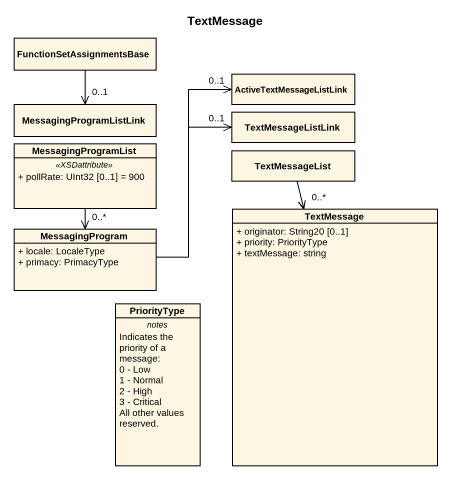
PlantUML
@startuml
title TextMessage
hide circle
hide empty members
skinparam classAttributeIconSize 0
class FunctionSetAssignmentsBase
class ActiveTextMessageListLink
class MessagingProgramListLink
class TextMessageListLink
class MessagingProgramList {
  .. <<XSDattribute>> ..
  + pollRate: UInt32 [0..1] = 900
}
class TextMessageList
class MessagingProgram {
  + locale: LocaleType
  + primacy: PrimacyType
}
class TextMessage {
  + originator: String20 [0..1]
  + priority: PriorityType
  + textMessage: string
}
class PriorityType {
  -- notes --
  Indicates the priority of a message:
  0 - Low
  1 - Normal
  2 - High
  3 - Critical
  All other values reserved.
}
FunctionSetAssignmentsBase --> "0..1" MessagingProgramListLink
MessagingProgramList --> "0..*" MessagingProgram
TextMessageList --> "0..*" TextMessage
MessagingProgram -up-> "0..1" ActiveTextMessageListLink
MessagingProgram -up-> "0..1" TextMessageListLink
@enduml
